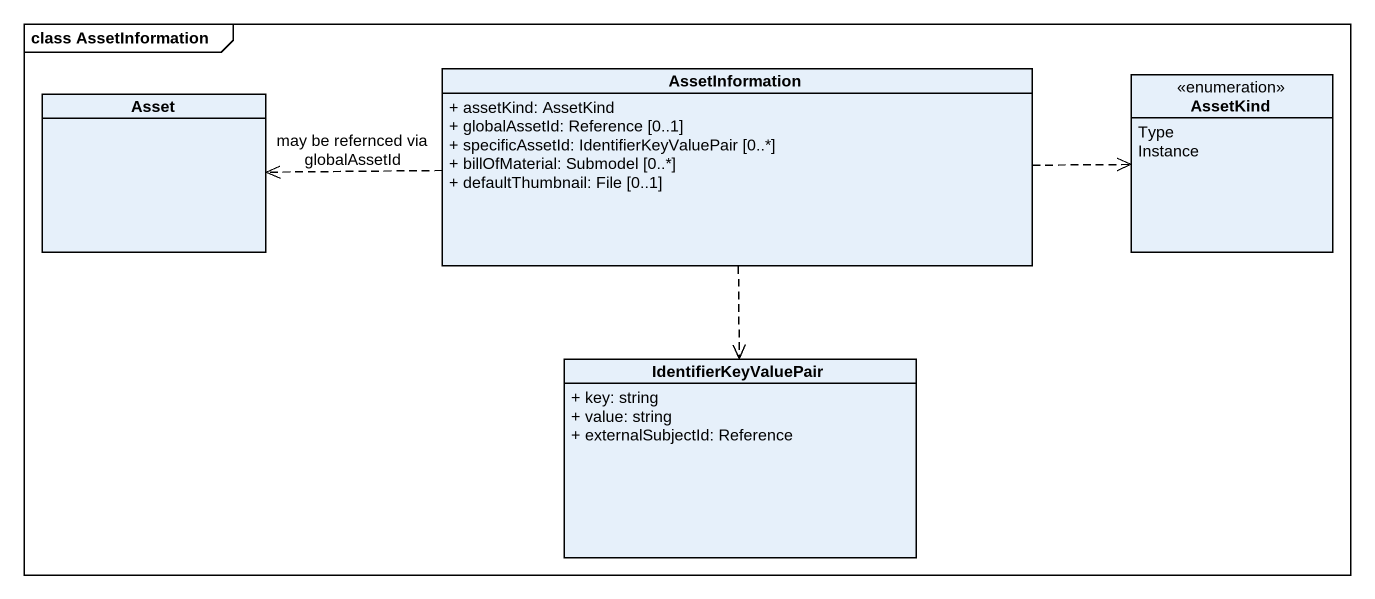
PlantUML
@startuml
mainframe class AssetInformation
hide circle
hide empty members
skinparam classAttributeIconSize 0
class Asset
class AssetInformation {
  + assetKind: AssetKind
  + globalAssetId: Reference [0..1]
  + specificAssetId: IdentifierKeyValuePair [0..*]
  + billOfMaterial: Submodel [0..*]
  + defaultThumbnail: File [0..1]
}
enum AssetKind {
  Type
  Instance
}
class IdentifierKeyValuePair {
  + key: string
  + value: string
  + externalSubjectId: Reference
}
AssetInformation .left.> Asset : may be refernced via globalAssetId
AssetInformation .right.> AssetKind
AssetInformation ..> IdentifierKeyValuePair
@enduml
